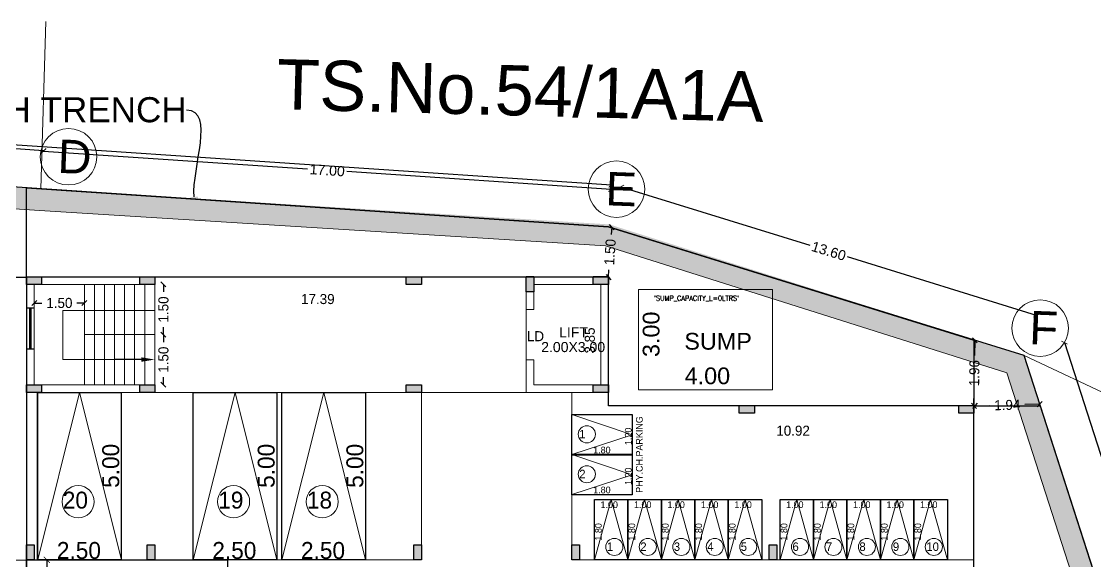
# Model space of a CAD drawing. Header units: metres. Extents: x -1560950 to -1560484, y 42726 to 42890.
# Drawn here: x -1560745.57 to -1560713.48, y 42820.99 to 42837.13 of the extents above; entities that cross this region are included whole.
import ezdxf
from ezdxf import colors
from ezdxf.entities.mleader import LeaderData, LeaderLine
from ezdxf.math import Vec2, Vec3

# ---------------------------------------------------------------- set-up
doc = ezdxf.new("R2010")
doc.units = ezdxf.units.M
doc.header["$LTSCALE"] = 750
doc.header["$MEASUREMENT"] = 0
doc.header["$PDMODE"] = 35
doc.header["$PDSIZE"] = 50
doc.linetypes.add('DASHED2', pattern=[0.375, 0.25, -0.125])
doc.layers.get('0').update_dxf_attribs({"lineweight": 5})
doc.layers.get('Defpoints').update_dxf_attribs({"lineweight": 0})
for name, color, linetype, plot in [('ANGULAR_PARKING_SLOT_1', 6, 'Continuous', False), ('DRIVE_WAY', 30, 'Continuous', False), ('TWO_WHEELER_PARKING', 2, 'Continuous', False)]:
    doc.layers.add(name, color=color, linetype=linetype, plot=plot)
for name, color, linetype, lineweight in [('BLK_1_LVL_0_BLDG_FOOT_PRINT', 1, 'Continuous', 5), ('SUPER_IMPOSED', 7, 'Continuous', 5), ('UG_SUMP', 7, 'Continuous', 5), ('wall', 7, 'Continuous', 30)]:
    doc.layers.add(name, color=color, linetype=linetype, lineweight=lineweight)
for name, color, linetype in [('BLK_1_LVL_0_REAR_SETBACK', 11, 'Continuous'), ('BLK_1_LVL_0_SIDE_SETBACK1', 171, 'Continuous'), ('BLK_1_LVL_0_SIDE_SETBACK2', 102, 'Continuous'), ('PLOT_BOUNDARY', 70, 'Continuous')]:
    doc.layers.add(name, color=color, linetype=linetype)
doc.styles.get("Standard").update_dxf_attribs({"font": 'arial.ttf'})
doc.styles.add('style1', font='romans.shx', dxfattribs={"width": 0.95, "height": 200})
doc.styles.add('sunahari', font='framd.ttf', dxfattribs={"height": 0.3})
doc.dimstyles.new('Civil Mt', dxfattribs={"dimtxt": 0.3, "dimasz": 0.15, "dimexe": 0, "dimexo": 0, "dimgap": 0.1, "dimtad": 0, "dimzin": 0, "dimdsep": 46, "dimtxsty": 'Standard', "dimblk": 'ARCHTICK', "dimcen": 0, "dimse1": 1, "dimse2": 1, "dimclrd": 253, "dimadec": 0, "dimazin": 3, "dimtfac": 1, "dimtofl": 0, "dimtmove": 1, "dimatfit": 3, "dimfxl": 0, "dimfrac": 2, "dimtolj": 1, "dimtzin": 0, "dimarcsym": 0})
doc.dimstyles.new('CIVIL Mt.', dxfattribs={"dimscale": 0, "dimtxt": 0.2, "dimasz": 0.15, "dimexe": 0.18, "dimexo": 0.0625, "dimgap": 0.1, "dimtad": 0, "dimzin": 0, "dimdsep": 46, "dimtxsty": 'sunahari', "dimblk": 'OBLIQUE', "dimcen": 0.09, "dimse1": 1, "dimse2": 1, "dimclrd": 253, "dimclrt": 4, "dimadec": 0, "dimazin": 0, "dimtfac": 1, "dimtofl": 0, "dimtmove": 1, "dimatfit": 3, "dimfxl": 0, "dimfrac": 2, "dimtolj": 1, "dimtzin": 0, "dimarcsym": 0})
doc.dimstyles.new('CIVIL Mt.1', dxfattribs={"dimscale": 0, "dimtxt": 0.4, "dimasz": 0.15, "dimexe": 0.18, "dimexo": 0.0625, "dimgap": 0.1, "dimtad": 0, "dimzin": 0, "dimdsep": 46, "dimtxsty": 'sunahari', "dimblk": 'OBLIQUE', "dimcen": 0.09, "dimse1": 1, "dimse2": 1, "dimclrd": 253, "dimclrt": 4, "dimadec": 0, "dimazin": 0, "dimtfac": 1, "dimtofl": 0, "dimtmove": 1, "dimatfit": 3, "dimfxl": 0, "dimfrac": 2, "dimtolj": 1, "dimtzin": 0, "dimarcsym": 0})
doc.dimstyles.new('CIVIL Mt.1SITE', dxfattribs={"dimscale": 0, "dimtxt": 0.6, "dimasz": 0.15, "dimexe": 0.18, "dimexo": 0.0625, "dimgap": 0.1, "dimtad": 0, "dimzin": 0, "dimdsep": 46, "dimtxsty": 'sunahari', "dimblk": 'OBLIQUE', "dimcen": 0.09, "dimse1": 1, "dimse2": 1, "dimsd1": 1, "dimsd2": 1, "dimclrd": 253, "dimclrt": 7, "dimadec": 0, "dimazin": 0, "dimtfac": 1, "dimtofl": 0, "dimtmove": 1, "dimatfit": 3, "dimfxl": 0, "dimfrac": 2, "dimtolj": 1, "dimtzin": 0, "dimarcsym": 0})
doc.dimstyles.get("Standard").update_dxf_attribs({"dimtxt": 0.18, "dimasz": 0.18, "dimexe": 0.18, "dimexo": 0.0625, "dimgap": 0.09, "dimtad": 1, "dimtih": 1, "dimtoh": 1, "dimdec": 4, "dimzin": 0, "dimdsep": 46, "dimtxsty": 'Standard', "dimblk": 'ARCHTICK', "dimcen": 0.09, "dimadec": 0, "dimazin": 0, "dimtfac": 1, "dimtdec": 4, "dimtofl": 0, "dimtmove": 0, "dimatfit": 3, "dimldrblk": 'ARCHTICK', "dimfxl": 0, "dimtolj": 1, "dimtzin": 0, "dimarcsym": 0})

# ---------------------------------------------------------------- blocks, each defined once
blk = doc.blocks.new('_ArchTick')
at = {"color": 0, "linetype": 'ByBlock', "const_width": 0.15}
blk.add_lwpolyline([(-0.5, -0.5), (0.5, 0.5)], dxfattribs=at)
blk = doc.blocks.new('*D1080')
at = {"color": 253, "lineweight": -2, "ltscale": 0.25}
for p, q in [((-1560780.825, 42835.793), (-1560755.127, 42834.067)), ((-1560727.944, 42832.242), (-1560753.643, 42833.968))]:
    blk.add_line(p, q, dxfattribs=at)
at = {"layer": 'Defpoints', "color": 0, "ltscale": 0.25}
for p in [(-1560780.825, 42835.793), (-1560780.909, 42834.542), (-1560728.028, 42830.992)]:
    blk.add_point(p, dxfattribs=at)
at = {"color": 253, "lineweight": -2, "ltscale": 0.25, "xscale": 0.15, "yscale": 0.15, "zscale": 0.15}
for p, rotation in [((-1560780.825, 42835.793), 176.1589612629618), ((-1560727.944, 42832.242), 356.1589612629619)]:
    blk.add_blockref('_ArchTick', p, dxfattribs=dict(at, rotation=rotation))
at = {"color": 0, "ltscale": 0.25, "insert": (-1560754.385, 42834.018), "char_height": 0.3, "attachment_point": 5, "rotation": 356.159}
blk.add_mtext('\\A1;(53.00)', dxfattribs=at)
blk = doc.blocks.new('*D1081')
at = {"color": 253, "lineweight": -2, "ltscale": 0.25}
for p, q in [((-1560727.657, 42832.192), (-1560722.013, 42830.443)), ((-1560715.239, 42828.345), (-1560720.883, 42830.093))]:
    blk.add_line(p, q, dxfattribs=at)
at = {"layer": 'Defpoints', "color": 0, "ltscale": 0.25}
for p in [(-1560728.028, 42830.992), (-1560715.239, 42828.345), (-1560715.611, 42827.145)]:
    blk.add_point(p, dxfattribs=at)
at = {"color": 253, "lineweight": -2, "ltscale": 0.25, "xscale": 0.15, "yscale": 0.15, "zscale": 0.15}
for p, rotation in [((-1560727.657, 42832.192), 162.788112591253), ((-1560715.239, 42828.345), 342.7881125912531)]:
    blk.add_blockref('_ArchTick', p, dxfattribs=dict(at, rotation=rotation))
at = {"color": 0, "ltscale": 0.25, "insert": (-1560721.448, 42830.268), "char_height": 0.3, "attachment_point": 5, "rotation": 342.7881}
blk.add_mtext('\\A1;13.60', dxfattribs=at)
blk = doc.blocks.new('*D1082')
at = {"color": 253, "lineweight": -2, "ltscale": 0.25}
for p, q in [((-1560714.406, 42827.533), (-1560712.321, 42821.061)), ((-1560709.874, 42813.464), (-1560711.958, 42819.935))]:
    blk.add_line(p, q, dxfattribs=at)
at = {"layer": 'Defpoints', "color": 0, "ltscale": 0.25}
for p in [(-1560714.406, 42827.533), (-1560715.611, 42827.145), (-1560711.079, 42813.076)]:
    blk.add_point(p, dxfattribs=at)
at = {"color": 253, "lineweight": -2, "ltscale": 0.25, "xscale": 0.15, "yscale": 0.15, "zscale": 0.15}
for p, rotation in [((-1560714.406, 42827.533), 107.8542834121738), ((-1560709.874, 42813.464), 287.8542834121739)]:
    blk.add_blockref('_ArchTick', p, dxfattribs=dict(at, rotation=rotation))
at = {"color": 0, "ltscale": 0.25, "insert": (-1560712.14, 42820.498), "char_height": 0.3, "attachment_point": 5, "rotation": 287.8543}
blk.add_mtext('\\A1;15.60', dxfattribs=at)
blk = doc.blocks.new('*D1086')
at = {"color": 253, "lineweight": -2, "ltscale": 0.25}
for p, q in [((-1560781.865, 42833.464), (-1560762.033, 42815.896)), ((-1560741.294, 42797.524), (-1560761.126, 42815.092))]:
    blk.add_line(p, q, dxfattribs=at)
at = {"layer": 'Defpoints', "color": 0, "ltscale": 0.25}
for p in [(-1560780.909, 42834.542), (-1560781.865, 42833.464), (-1560740.339, 42798.602)]:
    blk.add_point(p, dxfattribs=at)
at = {"color": 253, "lineweight": -2, "ltscale": 0.25, "xscale": 0.15, "yscale": 0.15, "zscale": 0.15}
for p, rotation in [((-1560781.865, 42833.464), 138.4640682756164), ((-1560741.294, 42797.524), 318.4640682756164)]:
    blk.add_blockref('_ArchTick', p, dxfattribs=dict(at, rotation=rotation))
at = {"color": 0, "ltscale": 0.25, "insert": (-1560761.579, 42815.494), "char_height": 0.3, "attachment_point": 5, "rotation": 318.4641}
blk.add_mtext('\\A1;54.20', dxfattribs=at)
blk = doc.blocks.new('*D1087')
at = {"color": 253, "lineweight": -2, "ltscale": 0.25}
for p, q in [((-1560780.833, 42835.678), (-1560763.478, 42834.513)), ((-1560744.914, 42833.267), (-1560762.269, 42834.432))]:
    blk.add_line(p, q, dxfattribs=at)
at = {"layer": 'Defpoints', "color": 0, "ltscale": 0.25}
for p in [(-1560780.909, 42834.542), (-1560744.914, 42833.267), (-1560744.99, 42832.13)]:
    blk.add_point(p, dxfattribs=at)
at = {"color": 253, "lineweight": -2, "ltscale": 0.25, "xscale": 0.15, "yscale": 0.15, "zscale": 0.15}
for p, rotation in [((-1560780.833, 42835.678), 176.1589612629554), ((-1560744.914, 42833.267), 356.1589612629554)]:
    blk.add_blockref('_ArchTick', p, dxfattribs=dict(at, rotation=rotation))
at = {"color": 0, "ltscale": 0.25, "insert": (-1560762.874, 42834.472), "char_height": 0.3, "attachment_point": 5, "rotation": 356.159}
blk.add_mtext('\\A1;36.00', dxfattribs=at)
blk = doc.blocks.new('*D1088')
at = {"color": 253, "lineweight": -2, "ltscale": 0.25}
for p, q in [((-1560744.915, 42833.251), (-1560737.024, 42832.721)), ((-1560727.953, 42832.112), (-1560735.844, 42832.642))]:
    blk.add_line(p, q, dxfattribs=at)
at = {"layer": 'Defpoints', "color": 0, "ltscale": 0.25}
for p in [(-1560744.99, 42832.13), (-1560727.953, 42832.112), (-1560728.028, 42830.992)]:
    blk.add_point(p, dxfattribs=at)
at = {"color": 253, "lineweight": -2, "ltscale": 0.25, "xscale": 0.15, "yscale": 0.15, "zscale": 0.15}
for p, rotation in [((-1560744.915, 42833.251), 176.1589612629755), ((-1560727.953, 42832.112), 356.1589612629756)]:
    blk.add_blockref('_ArchTick', p, dxfattribs=dict(at, rotation=rotation))
at = {"color": 0, "ltscale": 0.25, "insert": (-1560736.434, 42832.681), "char_height": 0.3, "attachment_point": 5, "rotation": 356.159}
blk.add_mtext('\\A1;17.00', dxfattribs=at)
blk = doc.blocks.new('_Oblique')
at = {"color": 0, "linetype": 'ByBlock', "lineweight": -2}
blk.add_line((-0.5, -0.5), (0.5, 0.5), dxfattribs=at)
blk = doc.blocks.new('*D1089')
at = {"color": 253, "lineweight": -2, "ltscale": 0.25}
for p, q in [((-1560717.083, 42827.601), (-1560717.089, 42827.15)), ((-1560717.111, 42825.645), (-1560717.104, 42826.096))]:
    blk.add_line(p, q, dxfattribs=at)
at = {"layer": 'Defpoints', "color": 0, "ltscale": 0.25}
for p in [(-1560717.083, 42827.601), (-1560717.083, 42827.601), (-1560717.111, 42825.645)]:
    blk.add_point(p, dxfattribs=at)
at = {"color": 253, "lineweight": -2, "ltscale": 0.25, "xscale": 0.15, "yscale": 0.15, "zscale": 0.15}
for p, rotation in [((-1560717.083, 42827.601), 89.18748743067945), ((-1560717.111, 42825.645), 269.1874874306794)]:
    blk.add_blockref('_Oblique', p, dxfattribs=dict(at, rotation=rotation))
at = {"color": 4, "ltscale": 0.25, "insert": (-1560717.097, 42826.623), "char_height": 0.3, "attachment_point": 5, "rotation": 89.1875, "style": 'sunahari'}
blk.add_mtext('\\A1;1.96', dxfattribs=at)
blk = doc.blocks.new('*D1090')
at = {"color": 253, "lineweight": -2, "ltscale": 0.25}
for p, q in [((-1560717.083, 42825.645), (-1560716.64, 42825.656)), ((-1560715.143, 42825.693), (-1560715.586, 42825.682))]:
    blk.add_line(p, q, dxfattribs=at)
at = {"layer": 'Defpoints', "color": 0, "ltscale": 0.25}
for p in [(-1560717.083, 42825.645), (-1560715.143, 42825.693), (-1560715.143, 42825.693)]:
    blk.add_point(p, dxfattribs=at)
at = {"color": 253, "lineweight": -2, "ltscale": 0.25, "xscale": 0.15, "yscale": 0.15, "zscale": 0.15}
for p, rotation in [((-1560717.083, 42825.645), 181.4352947629576), ((-1560715.143, 42825.693), 1.43529476295767)]:
    blk.add_blockref('_Oblique', p, dxfattribs=dict(at, rotation=rotation))
at = {"color": 4, "ltscale": 0.25, "insert": (-1560716.113, 42825.669), "char_height": 0.3, "attachment_point": 5, "rotation": 1.4353, "style": 'sunahari'}
blk.add_mtext('\\A1;1.94', dxfattribs=at)
blk = doc.blocks.new('*D1091')
at = {"color": 253, "lineweight": -2, "ltscale": 0.25}
for p, q in [((-1560727.934, 42830.985), (-1560727.948, 42830.764)), ((-1560728.034, 42829.492), (-1560728.019, 42829.713))]:
    blk.add_line(p, q, dxfattribs=at)
at = {"layer": 'Defpoints', "color": 0, "ltscale": 0.25}
for p in [(-1560727.934, 42830.985), (-1560727.928, 42830.985), (-1560728.028, 42829.492)]:
    blk.add_point(p, dxfattribs=at)
at = {"color": 253, "lineweight": -2, "ltscale": 0.25, "xscale": 0.15, "yscale": 0.15, "zscale": 0.15}
for p, rotation in [((-1560727.934, 42830.985), 86.15896125970846), ((-1560728.034, 42829.492), 266.1589612597085)]:
    blk.add_blockref('_Oblique', p, dxfattribs=dict(at, rotation=rotation))
at = {"color": 4, "ltscale": 0.25, "insert": (-1560727.984, 42830.239), "char_height": 0.3, "attachment_point": 5, "rotation": 86.159, "style": 'sunahari'}
blk.add_mtext('\\A1;1.50', dxfattribs=at)
blk = doc.blocks.new('*D1096')
at = {"layer": 'Defpoints', "color": 0, "ltscale": 0.25}
for p in [(-1560717.111, 42825.645), (-1560717.594, 42814.576), (-1560717.111, 42814.576)]:
    blk.add_point(p, dxfattribs=at)
at = {"color": 7, "ltscale": 0.25, "insert": (-1560717.856, 42820.127), "char_height": 0.3, "attachment_point": 5, "rotation": 90, "style": 'sunahari'}
blk.add_mtext('\\A1;11.07', dxfattribs=at)
blk = doc.blocks.new('*D1097')
at = {"layer": 'Defpoints', "color": 0, "ltscale": 0.25}
for p in [(-1560728.028, 42825.645), (-1560717.111, 42825.645), (-1560728.028, 42825.259)]:
    blk.add_point(p, dxfattribs=at)
at = {"color": 7, "ltscale": 0.25, "insert": (-1560722.514, 42824.9), "char_height": 0.3, "attachment_point": 5, "style": 'sunahari'}
blk.add_mtext('\\A1;10.92', dxfattribs=at)
blk = doc.blocks.new('*D1098')
at = {"layer": 'Defpoints', "color": 0, "ltscale": 0.25}
for p in [(-1560728.028, 42829.492), (-1560728.356, 42825.645), (-1560728.028, 42825.645)]:
    blk.add_point(p, dxfattribs=at)
at = {"color": 7, "ltscale": 0.25, "insert": (-1560728.587, 42827.596), "char_height": 0.3, "attachment_point": 5, "rotation": 90, "style": 'sunahari'}
blk.add_mtext('\\A1;3.85', dxfattribs=at)
blk = doc.blocks.new('*D1099')
at = {"layer": 'Defpoints', "color": 0, "ltscale": 0.25}
for p in [(-1560745.418, 42829.492), (-1560728.028, 42829.492), (-1560745.418, 42829.104)]:
    blk.add_point(p, dxfattribs=at)
at = {"color": 7, "ltscale": 0.25, "insert": (-1560736.715, 42828.833), "char_height": 0.3, "attachment_point": 5, "style": 'sunahari'}
blk.add_mtext('\\A1;17.39', dxfattribs=at)
blk = doc.blocks.new('A$C1C442E2B')
at = {"ltscale": 0.25}
h = blk.add_hatch(color=43, dxfattribs=at)
h.dxf.hatch_style = 1
h.paths.add_polyline_path([(0.23, 0.45), (0, 0.45), (0, 0), (0.23, 0)])
at = {"layer": 'wall', "color": 240, "ltscale": 0.25}
blk.add_lwpolyline([(0, 0.45), (0.23, 0.45), (0.23, 0), (0, 0)], close=True, dxfattribs=at)
blk = doc.blocks.new('*D1264')
at = {"color": 253, "lineweight": -2, "ltscale": 0.25}
for p, q in [((-1560741.327, 42829.274), (-1560741.327, 42829.051)), ((-1560741.327, 42827.774), (-1560741.327, 42827.997))]:
    blk.add_line(p, q, dxfattribs=at)
at = {"layer": 'Defpoints', "color": 0, "ltscale": 0.25}
for p in [(-1560741.588, 42829.274), (-1560741.327, 42829.274), (-1560741.588, 42827.774)]:
    blk.add_point(p, dxfattribs=at)
at = {"color": 253, "lineweight": -2, "ltscale": 0.25, "xscale": 0.15, "yscale": 0.15, "zscale": 0.15}
for p, rotation in [((-1560741.327, 42829.274), 90), ((-1560741.327, 42827.774), 270)]:
    blk.add_blockref('_Oblique', p, dxfattribs=dict(at, rotation=rotation))
at = {"color": 4, "ltscale": 0.25, "insert": (-1560741.327, 42828.524), "char_height": 0.3, "attachment_point": 5, "rotation": 90, "style": 'sunahari'}
blk.add_mtext('\\A1;1.50', dxfattribs=at)
blk = doc.blocks.new('*D1265')
at = {"color": 253, "lineweight": -2, "ltscale": 0.25}
for p, q in [((-1560741.327, 42827.774), (-1560741.327, 42827.551)), ((-1560741.327, 42826.274), (-1560741.327, 42826.497))]:
    blk.add_line(p, q, dxfattribs=at)
at = {"layer": 'Defpoints', "color": 0, "ltscale": 0.25}
for p in [(-1560741.588, 42827.774), (-1560741.327, 42827.774), (-1560741.588, 42826.274)]:
    blk.add_point(p, dxfattribs=at)
at = {"color": 253, "lineweight": -2, "ltscale": 0.25, "xscale": 0.15, "yscale": 0.15, "zscale": 0.15}
for p, rotation in [((-1560741.327, 42827.774), 90), ((-1560741.327, 42826.274), 270)]:
    blk.add_blockref('_Oblique', p, dxfattribs=dict(at, rotation=rotation))
at = {"color": 4, "ltscale": 0.25, "insert": (-1560741.327, 42827.024), "char_height": 0.3, "attachment_point": 5, "rotation": 90, "style": 'sunahari'}
blk.add_mtext('\\A1;1.50', dxfattribs=at)
blk = doc.blocks.new('*D1269')
at = {"color": 253, "lineweight": -2, "ltscale": 0.25}
for p, q in [((-1560745.188, 42828.717), (-1560744.965, 42828.717)), ((-1560743.688, 42828.717), (-1560743.912, 42828.717))]:
    blk.add_line(p, q, dxfattribs=at)
at = {"layer": 'Defpoints', "color": 0, "ltscale": 0.25}
for p in [(-1560745.188, 42828.717), (-1560745.188, 42828.562), (-1560743.688, 42828.491)]:
    blk.add_point(p, dxfattribs=at)
at = {"color": 253, "lineweight": -2, "ltscale": 0.25, "xscale": 0.15, "yscale": 0.15, "zscale": 0.15, "rotation": 180}
blk.add_blockref('_Oblique', (-1560745.188, 42828.717), dxfattribs=at)
at = {"color": 253, "lineweight": -2, "ltscale": 0.25, "xscale": 0.15, "yscale": 0.15, "zscale": 0.15}
blk.add_blockref('_Oblique', (-1560743.688, 42828.717), dxfattribs=at)
at = {"color": 4, "ltscale": 0.25, "insert": (-1560744.438, 42828.717), "char_height": 0.3, "attachment_point": 5, "style": 'sunahari'}
blk.add_mtext('\\A1;1.50', dxfattribs=at)
blk = doc.blocks.new('*D1270')
at = {"layer": 'Defpoints', "color": 0, "ltscale": 0.2}
for p in [(-1560745.418, 42821.044), (-1560745.418, 42815.044), (-1560744.813, 42815.044)]:
    blk.add_point(p, dxfattribs=at)
at = {"layer": 'DRIVE_WAY', "color": 0, "lineweight": -2, "ltscale": 0.2}
for p, q in [((-1560745.356, 42821.044), (-1560744.633, 42821.044)), ((-1560744.813, 42821.044), (-1560744.813, 42818.226)), ((-1560744.813, 42815.044), (-1560744.813, 42817.862)), ((-1560745.356, 42815.044), (-1560744.633, 42815.044))]:
    blk.add_line(p, q, dxfattribs=at)
at = {"layer": 'DRIVE_WAY', "color": 0, "lineweight": -2, "ltscale": 0.2, "xscale": 0.18, "yscale": 0.18, "zscale": 0.18}
for p, rotation in [((-1560744.813, 42821.044), 90), ((-1560744.813, 42815.044), 270)]:
    blk.add_blockref('_ArchTick', p, dxfattribs=dict(at, rotation=rotation))
at = {"layer": 'DRIVE_WAY', "color": 0, "ltscale": 0.2, "insert": (-1560744.813, 42818.044), "char_height": 0.18, "attachment_point": 5}
blk.add_mtext('\\A1;6.0000', dxfattribs=at)

msp = doc.modelspace()

# ---------------------------------------------------------------- hatches: boundary and pattern name
at = {"ltscale": 0.25}
h = msp.add_hatch(dxfattribs=at)
h.set_pattern_fill('GRAVEL', scale=0.075)
h.set_pattern_definition([(228.01279, (-1560691.98818, 42959.09468), (-15.24, -17.145), [0.256291, -25.372863]), (184.96974, (-1560692.15963, 42958.90418), (22.85999999, 1.90500011), [0.439804, -43.540537]), (132.51045, (-1560692.59778, 42958.86608), (19.05000001, -20.95499999), [0.310111, -30.701042]), (267.27369, (-1560693.34073, 42958.38983), (1.905000004, 38.1), [0.400503, -39.649828]), (292.833654, (-1560693.35978, 42957.98978), (-9.525, 22.86), [0.392725, -38.879856]), (357.27369, (-1560693.20738, 42957.62783), (-38.1, 1.905000004), [0.400503, -39.649828]), (37.69424, (-1560692.80733, 42957.60878), (-24.765, -19.050000001), [0.529645, -52.434836]), (72.25533, (-1560692.38823, 42957.93263), (13.335000004, 41.91), [0.50004, -49.503942]), (121.429566, (-1560692.23583, 42958.40888), (-15.24, 24.765), [0.40186, -39.78416]), (175.23636, (-1560692.44538, 42958.75178), (20.955, -1.905), [0.458785, -22.480453]), (222.397438, (-1560692.90258, 42958.78988), (-22.86, -20.955), [0.593308, -58.73758]), (138.81407, (-1560691.45478, 42958.37078), (-13.335, 11.43), [0.202503, -20.047924]), (171.469234, (-1560691.60718, 42958.50413), (24.765, -3.809999996), [0.385261, -38.14098]), (225, (-1560691.9882, 42958.5613), (-3e-16, -1.905), [0.269407, -2.42467]), (203.19859, (-1560692.12153, 42958.78988), (9.525, 3.81), [0.145081, -14.362967]), (291.8014, (-1560692.25488, 42958.73273), (-1.905, 5.715), [0.205174, -10.053565]), (30.96376, (-1560692.17868, 42958.54223), (5.715, 3.81), [0.33324, -10.774724]), (161.56505, (-1560691.8929, 42958.7137), (3.81, -1.905), [0.240965, -5.783174]), (16.38954, (-1560693.35978, 42958.73273), (19.05, 5.715), [0.337566, -33.41912]), (70.34618, (-1560693.03593, 42958.82798), (-7.62, -20.955), [0.2832, -28.036662]), (293.19859, (-1560691.89293, 42959.09468), (-3.81, 9.525), [0.29016, -14.217888]), (343.61046, (-1560691.77863, 42958.82798), (-19.05, 5.715), [0.337566, -33.41912]), (339.44395, (-1560693.35978, 42957.55163), (-9.525, 3.81), [0.325526, -15.9508]), (294.77514, (-1560693.05498, 42957.43733), (-9.52500001, 20.955), [0.272754, -27.002695]), (66.80141, (-1560691.87388, 42957.18968), (3.81, 9.525), [0.29016, -14.217888]), (17.354025, (-1560691.75958, 42957.45638), (-24.765, -7.62), [0.319337, -31.614282]), (69.44395, (-1560692.80733, 42957.18968), (-3.81, -9.525), [0.162763, -16.113564]), (101.30993, (-1560691.98818, 42957.18968), (-1.905, 7.62), [0.097136, -9.616496]), (165.96376, (-1560692.00723, 42957.28493), (5.715, -1.905), [0.392725, -7.46179]), (186.009006, (-1560692.38823, 42957.38018), (19.05, 1.905), [0.36395, -36.031024]), (303.69007, (-1560692.1787, 42958.3708), (-1.905, 3.81), [0.274743, -6.593832]), (353.157227, (-1560692.02628, 42958.14218), (32.385, -3.81), [0.479668, -47.487007]), (60.9454, (-1560691.55003, 42958.08503), (-7.62, -13.335), [0.196131, -19.417044]), (90, (-1560691.4548, 42958.2565), (-1.905, 1.905), [0.1143, -1.7907]), (120.25644, (-1560692.42633, 42957.43733), (7.62, -13.335), [0.26465, -26.200456]), (48.01279, (-1560692.55968, 42957.66593), (15.24, 17.145), [0.512582, -25.116572]), (0, (-1560692.2168, 42958.047), (1.905, 1.905), [0.4953, -1.4097]), (325.30485, (-1560691.72148, 42958.04693), (19.05000001, -13.33499999), [0.301207, -29.819488]), (254.0546, (-1560691.47383, 42957.87548), (-1.905, -7.62), [0.277372, -13.591238]), (207.645975, (-1560691.55003, 42957.60878), (-36.195, -19.049999997), [0.451609, -44.709348]), (175.42608, (-1560691.95008, 42957.39923), (-24.765, 1.905), [0.477772, -47.299385])])
h.paths.add_polyline_path([(-1560728.00339, 42831.06502), (-1560744.99029, 42832.13035), (-1560773.53547, 42834.04685), (-1560773.56026, 42833.39705), (-1560745.0324, 42831.48171), (-1560728.12353, 42830.42128), (-1560716.12651, 42826.62619), (-1560712.07068, 42814.03477), (-1560711.49312, 42814.36178), (-1560715.61065, 42827.14476)])
h.paths.add_polyline_path([(-1560776.05569, 42833.56459), (-1560776.03365, 42834.14216), (-1560773.53547, 42834.04685), (-1560779.40708, 42834.44107), (-1560779.18776, 42833.77488)])

# ---------------------------------------------------------------- linework, layer by layer
at = {"color": 0, "linetype": 'DASHED2', "ltscale": 0.25}
for p, q in [((-1560744.99029, 42832.13035), (-1560744.84467, 42837.12822)), ((-1560715.61065, 42827.14476), (-1560711.08459, 42825.01996))]:
    msp.add_line(p, q, dxfattribs=at)
at = {"color": 0, "ltscale": 0.25}
for p, q in [((-1560745.41846, 42829.50404), (-1560745.41846, 42825.65726)), ((-1560741.58846, 42829.27404), (-1560745.18846, 42829.27404)), ((-1560745.18846, 42829.27404), (-1560745.18846, 42826.27404)), ((-1560743.68846, 42829.27404), (-1560743.68846, 42826.27404)), ((-1560743.38846, 42829.27404), (-1560743.38846, 42826.27404)), ((-1560743.08846, 42829.27404), (-1560743.08846, 42826.27404)), ((-1560742.78846, 42829.27404), (-1560742.78846, 42826.27404)), ((-1560742.48846, 42829.27404), (-1560742.48846, 42826.27404)), ((-1560742.18846, 42829.27404), (-1560742.18846, 42826.27404)), ((-1560741.88846, 42829.27404), (-1560741.88846, 42826.27404)), ((-1560741.58846, 42829.50404), (-1560741.58846, 42826.04404)), ((-1560730.48847, 42826.04404), (-1560730.48847, 42829.50404)), ((-1560730.25847, 42828.52404), (-1560730.25847, 42829.27404)), ((-1560728.25847, 42829.27404), (-1560730.25847, 42829.27404)), ((-1560728.25847, 42826.27404), (-1560728.25847, 42829.27404)), ((-1560730.25847, 42828.52404), (-1560730.48847, 42828.52404)), ((-1560743.68846, 42827.77404), (-1560741.58846, 42827.77404)), ((-1560730.25847, 42827.02404), (-1560730.48847, 42827.02404)), ((-1560730.25847, 42826.27404), (-1560730.25847, 42827.02404)), ((-1560745.18846, 42826.27404), (-1560741.58846, 42826.27404)), ((-1560745.18846, 42826.04404), (-1560741.58846, 42826.04404)), ((-1560741.58846, 42826.04404), (-1560733.62115, 42826.04404)), ((-1560733.62115, 42821.04404), (-1560733.62115, 42826.04404)), ((-1560733.62115, 42826.04404), (-1560730.48847, 42826.04404)), ((-1560730.48847, 42826.04404), (-1560728.25847, 42826.04404)), ((-1560730.25847, 42826.27404), (-1560728.25847, 42826.27404)), ((-1560729.12115, 42821.04404), (-1560729.12115, 42826.04404)), ((-1560745.41846, 42825.65726), (-1560745.41846, 42807.60176)), ((-1560765.65798, 42821.03154), (-1560745.41846, 42821.03154)), ((-1560745.41846, 42821.04404), (-1560733.62115, 42821.04404)), ((-1560729.12115, 42821.04404), (-1560717.11065, 42821.04404))]:
    msp.add_line(p, q, dxfattribs=at)
at = {"color": 0, "lineweight": -3}
for p, q in [((-1560745.18845, 42828.56239), (-1560745.41845, 42828.56239)), ((-1560745.32345, 42827.34239), (-1560745.32345, 42828.56239)), ((-1560745.28345, 42827.34239), (-1560745.28345, 42828.56239)), ((-1560745.18845, 42827.34239), (-1560745.41845, 42827.34239))]:
    msp.add_line(p, q, dxfattribs=at)
at = {"color": 3, "ltscale": 0.2}
msp.add_lwpolyline([(-1560740.33855, 42798.60248), (-1560717.93855, 42798.60248), (-1560722.39115, 42811.66442), (-1560711.07883, 42813.07559), (-1560715.61065, 42827.14476), (-1560728.02847, 42830.99154), (-1560780.90942, 42834.54193)], close=True, dxfattribs=at)
at = {"color": 0, "ltscale": 0.25}
for points in [[(-1560773.56026, 42833.39705), (-1560745.0324, 42831.48171), (-1560728.12353, 42830.42128), (-1560716.12651, 42826.62619), (-1560711.69753, 42812.8763)], [(-1560741.58846, 42828.49118), (-1560744.33415, 42828.49118), (-1560744.33415, 42827.02771), (-1560742.78846, 42827.02771)], [(-1560729.12115, 42824.18817), (-1560727.32115, 42824.78111), (-1560729.12115, 42825.38111)], [(-1560729.12115, 42822.99523), (-1560727.32115, 42823.58817), (-1560729.12115, 42824.18817)]]:
    msp.add_lwpolyline(points, dxfattribs=at)
at = {"color": 0, "linetype": 'DASHED2', "ltscale": 0.25}
msp.add_lwpolyline([(-1560727.13255, 42829.1236), (-1560723.13255, 42829.1236), (-1560723.13255, 42826.1236), (-1560727.13255, 42826.1236)], close=True, dxfattribs=at)
at = {"color": 0, "ltscale": 0.25}
for points in [[(-1560742.58166, 42821.04404), (-1560745.08166, 42821.04404), (-1560745.08166, 42826.04404), (-1560742.58166, 42826.04404)], [(-1560735.28698, 42821.04404), (-1560737.78698, 42821.04404), (-1560737.78698, 42826.04404), (-1560735.28698, 42826.04404)], [(-1560729.12115, 42825.38111), (-1560727.32115, 42825.38111), (-1560727.32115, 42824.18111), (-1560729.12115, 42824.18111)], [(-1560727.45072, 42821.04404), (-1560726.45072, 42821.04404), (-1560726.45072, 42822.84404), (-1560727.45072, 42822.84404)], [(-1560726.45072, 42821.04404), (-1560725.45072, 42821.04404), (-1560725.45072, 42822.84404), (-1560726.45072, 42822.84404)], [(-1560725.45072, 42821.04404), (-1560724.45072, 42821.04404), (-1560724.45072, 42822.84404), (-1560725.45072, 42822.84404)], [(-1560724.45072, 42821.04404), (-1560723.45072, 42821.04404), (-1560723.45072, 42822.84404), (-1560724.45072, 42822.84404)], [(-1560722.90479, 42821.04404), (-1560721.90479, 42821.04404), (-1560721.90479, 42822.84404), (-1560722.90479, 42822.84404)], [(-1560721.90479, 42821.04404), (-1560720.90479, 42821.04404), (-1560720.90479, 42822.84404), (-1560721.90479, 42822.84404)], [(-1560720.90479, 42821.04404), (-1560719.90479, 42821.04404), (-1560719.90479, 42822.84404), (-1560720.90479, 42822.84404)], [(-1560719.90479, 42821.04404), (-1560718.90479, 42821.04404), (-1560718.90479, 42822.84404), (-1560719.90479, 42822.84404)]]:
    msp.add_lwpolyline(points, close=True, dxfattribs=at)
at = {"color": 0, "linetype": 'DASHED2', "ltscale": 0.25}
for points in [[(-1560742.58166, 42821.04404), (-1560743.83166, 42826.04404), (-1560745.08166, 42821.04404)], [(-1560737.93623, 42821.04404), (-1560739.18623, 42826.04404), (-1560740.43623, 42821.04404)], [(-1560735.28698, 42821.04404), (-1560736.53698, 42826.04404), (-1560737.78698, 42821.04404)], [(-1560728.45072, 42821.04404), (-1560727.95072, 42822.84404), (-1560727.45072, 42821.04404)], [(-1560727.45072, 42821.04404), (-1560726.95072, 42822.84404), (-1560726.45072, 42821.04404)], [(-1560726.45072, 42821.04404), (-1560725.95072, 42822.84404), (-1560725.45072, 42821.04404)], [(-1560725.45072, 42821.04404), (-1560724.95072, 42822.84404), (-1560724.45072, 42821.04404)], [(-1560724.45072, 42821.04404), (-1560723.95072, 42822.84404), (-1560723.45072, 42821.04404)], [(-1560722.90479, 42821.04404), (-1560722.40479, 42822.84404), (-1560721.90479, 42821.04404)], [(-1560721.90479, 42821.04404), (-1560721.40479, 42822.84404), (-1560720.90479, 42821.04404)], [(-1560720.90479, 42821.04404), (-1560720.40479, 42822.84404), (-1560719.90479, 42821.04404)], [(-1560719.90479, 42821.04404), (-1560719.40479, 42822.84404), (-1560718.90479, 42821.04404)], [(-1560718.90479, 42821.04404), (-1560718.40479, 42822.84404), (-1560717.90479, 42821.04404)]]:
    msp.add_lwpolyline(points, dxfattribs=at)
at = {"color": 240, "ltscale": 0.25}
for centre in [(-1560744.16308, 42833.08779), (-1560727.79222, 42832.12028), (-1560715.12914, 42827.96792)]:
    msp.add_circle(centre, 0.84425, dxfattribs=at)
at = {"color": 0, "ltscale": 0.25}
for centre in [(-1560728.67793, 42824.79366), (-1560728.67793, 42823.60072), (-1560727.85423, 42821.42955), (-1560726.85423, 42821.42955), (-1560725.85423, 42821.42955), (-1560724.85423, 42821.42955), (-1560723.85423, 42821.42955), (-1560722.3083, 42821.42955), (-1560721.3083, 42821.42955), (-1560720.3083, 42821.42955), (-1560719.3083, 42821.42955), (-1560718.3083, 42821.42955)]:
    msp.add_circle(centre, 0.25565, dxfattribs=at)
at = {"color": 0, "linetype": 'ByBlock', "ltscale": 0.25}
for centre in [(-1560743.87778, 42822.78132, -30000), (-1560739.23235, 42822.78132, -30000), (-1560736.5831, 42822.78132, -30000)]:
    msp.add_circle(centre, 0.4804, dxfattribs=at)
at = {"layer": 'ANGULAR_PARKING_SLOT_1', "color": 6, "ltscale": 400}
for points in [[(-1560745.08703, 42826.0444), (-1560742.58703, 42826.0444), (-1560742.58703, 42821.0444), (-1560745.08703, 42821.0444)], [(-1560740.43623, 42826.04404), (-1560737.93623, 42826.04404), (-1560737.93623, 42821.04404), (-1560740.43623, 42821.04404)], [(-1560737.78698, 42826.04404), (-1560735.28698, 42826.04404), (-1560735.28698, 42821.04404), (-1560737.78698, 42821.04404)]]:
    msp.add_lwpolyline(points, close=True, dxfattribs=at)
at = {"layer": 'BLK_1_LVL_0_BLDG_FOOT_PRINT', "color": 1}
msp.add_lwpolyline([(-1560717.11065, 42825.64476), (-1560723.89115, 42825.64476), (-1560728.02847, 42825.64476), (-1560728.02847, 42829.49154), (-1560745.41846, 42829.49154), (-1560745.41846, 42825.64476), (-1560745.41846, 42807.58926), (-1560740.33855, 42807.58926), (-1560740.33855, 42803.10248), (-1560723.89115, 42803.10248), (-1560723.89115, 42807.58926), (-1560723.89115, 42814.57559), (-1560717.11065, 42814.57559)], close=True, dxfattribs=at)
at = {"layer": 'BLK_1_LVL_0_REAR_SETBACK', "color": 11}
msp.add_lwpolyline([(-1560745.41846, 42829.49325), (-1560745.41846, 42832.15909), (-1560728.02847, 42830.99154), (-1560717.11065, 42827.60943), (-1560717.11065, 42825.64476), (-1560728.02847, 42825.64476), (-1560728.02847, 42829.49154), (-1560745.41846, 42829.49154)], close=True, dxfattribs=at)
at = {"layer": 'BLK_1_LVL_0_SIDE_SETBACK1', "color": 171}
msp.add_lwpolyline([(-1560740.33855, 42803.10248), (-1560745.41846, 42803.10248), (-1560775.2082, 42829.49154), (-1560745.41846, 42829.49154), (-1560745.41846, 42807.58926), (-1560740.33855, 42807.58926), (-1560740.33855, 42803.10248)], close=True, dxfattribs=at)
at = {"layer": 'BLK_1_LVL_0_SIDE_SETBACK2', "color": 102}
msp.add_lwpolyline([(-1560717.11065, 42825.64476), (-1560715.12749, 42825.64476), (-1560711.07883, 42813.07559), (-1560722.39115, 42811.66442), (-1560719.47253, 42803.10248), (-1560723.89115, 42803.10248), (-1560723.89115, 42814.57559), (-1560717.11065, 42814.57559), (-1560717.11065, 42825.64476)], close=True, dxfattribs=at)
at = {"layer": 'DRIVE_WAY', "color": 255, "ltscale": 0.2}
msp.add_lwpolyline([(-1560745.41846, 42821.04405), (-1560739.41846, 42821.04405), (-1560739.41846, 42815.04405), (-1560745.41846, 42815.04405)], close=True, dxfattribs=at)
msp.add_lwpolyline([(-1560745.41846, 42821.04405), (-1560739.41846, 42821.04405), (-1560739.41846, 42815.04405), (-1560745.41846, 42815.04405)], close=True, dxfattribs=at)
at = {"layer": 'PLOT_BOUNDARY', "color": 70, "ltscale": 0.2}
msp.add_lwpolyline([(-1560740.33855, 42798.60248), (-1560717.93855, 42798.60248), (-1560722.39115, 42811.66442), (-1560711.07883, 42813.07559), (-1560715.61065, 42827.14476), (-1560728.02847, 42830.99154), (-1560780.90942, 42834.54193)], close=True, dxfattribs=at)
at = {"layer": 'SUPER_IMPOSED', "color": 5, "ltscale": 0.2}
msp.add_lwpolyline([(-1560740.33855, 42798.60248), (-1560717.93855, 42798.60248), (-1560722.39115, 42811.66442), (-1560711.07883, 42813.07559), (-1560715.61065, 42827.14476), (-1560728.02847, 42830.99154), (-1560780.90942, 42834.54193)], close=True, dxfattribs=at)
at = {"layer": 'TWO_WHEELER_PARKING', "color": 2, "lineweight": -3}
for points in [[(-1560729.12115, 42825.38111), (-1560727.32115, 42825.38111), (-1560727.32115, 42824.18817), (-1560729.12115, 42824.18817)], [(-1560729.12115, 42824.18111), (-1560727.32115, 42824.18111), (-1560727.32115, 42822.98817), (-1560729.12115, 42822.98817)], [(-1560727.45072, 42822.84404), (-1560727.45072, 42821.04404), (-1560728.45072, 42821.04404), (-1560728.45072, 42822.84404)], [(-1560726.45072, 42822.84404), (-1560726.45072, 42821.04404), (-1560727.45072, 42821.04404), (-1560727.45072, 42822.84404)], [(-1560725.45072, 42822.84404), (-1560725.45072, 42821.04404), (-1560726.45072, 42821.04404), (-1560726.45072, 42822.84404)], [(-1560724.45072, 42822.84404), (-1560724.45072, 42821.04404), (-1560725.45072, 42821.04404), (-1560725.45072, 42822.84404)], [(-1560723.45072, 42822.84404), (-1560723.45072, 42821.04404), (-1560724.45072, 42821.04404), (-1560724.45072, 42822.84404)], [(-1560721.90479, 42822.84404), (-1560721.90479, 42821.04404), (-1560722.90479, 42821.04404), (-1560722.90479, 42822.84404)], [(-1560720.90479, 42822.84404), (-1560720.90479, 42821.04404), (-1560721.90479, 42821.04404), (-1560721.90479, 42822.84404)], [(-1560719.90479, 42822.84404), (-1560719.90479, 42821.04404), (-1560720.90479, 42821.04404), (-1560720.90479, 42822.84404)], [(-1560718.90479, 42822.84404), (-1560718.90479, 42821.04404), (-1560719.90479, 42821.04404), (-1560719.90479, 42822.84404)], [(-1560717.90479, 42822.84404), (-1560717.90479, 42821.04404), (-1560718.90479, 42821.04404), (-1560718.90479, 42822.84404)]]:
    msp.add_lwpolyline(points, close=True, dxfattribs=at)
at = {"layer": 'UG_SUMP', "color": 194}
msp.add_lwpolyline([(-1560727.13255, 42829.1236), (-1560723.13255, 42829.1236), (-1560723.13255, 42826.1236), (-1560727.13255, 42826.1236)], close=True, dxfattribs=at)

# ---------------------------------------------------------------- block references
at = {"color": 0, "ltscale": 0.25, "rotation": 270}
for p in [(-1560745.41845, 42829.50404), (-1560742.03845, 42829.50404), (-1560734.07115, 42829.50404), (-1560728.48383, 42829.5044), (-1560745.41845, 42826.27404), (-1560742.03845, 42826.27404), (-1560734.07115, 42826.27404), (-1560728.48383, 42826.2744), (-1560724.12115, 42825.65726), (-1560717.56065, 42825.65726)]:
    msp.add_blockref('A$C1C442E2B', p, dxfattribs=at)
at = {"color": 0, "ltscale": 0.25}
for p in [(-1560730.48847, 42829.05405), (-1560745.41846, 42821.04405), (-1560741.81846, 42821.04405), (-1560733.85115, 42821.04405), (-1560729.12115, 42821.04405), (-1560723.2309, 42821.04405)]:
    msp.add_blockref('A$C1C442E2B', p, dxfattribs=at)

# ---------------------------------------------------------------- texts
at = {"color": 0, "lineweight": -2}
msp.add_text('TS.No.54/1A1A', height=1.5, rotation=358.504249, dxfattribs=at).set_placement((-1560737.96061, 42834.50765))
at = {"color": 1, "lineweight": -2}
for s, p in [('D', (-1560744.50313, 42832.60678)), ('E', (-1560728.13226, 42831.63928)), ('F', (-1560715.46919, 42827.48691))]:
    msp.add_text(s, height=1, rotation=357.815162, dxfattribs=at).set_placement(p)
at = {"color": 0}
for s, height, rotation, p in [('3.00', 0.5, 90, (-1560726.50727, 42827.10289)), ('LIFT', 0.3, 360, (-1560729.50604, 42827.69207))]:
    msp.add_text(s, height=height, rotation=rotation, dxfattribs=at).set_placement(p)
at = {"color": 0, "linetype": 'ByBlock', "ltscale": 0.25, "style": 'sunahari'}
for s, height, p in [('LD', 0.3, (-1560730.46711, 42827.57592)), ('1', 0.25294, (-1560728.9022, 42824.67472, -30000)), ('1.80', 0.2, (-1560728.48673, 42824.22453, -30000)), ('2', 0.25294, (-1560728.9022, 42823.48178, -30000)), ('1.80', 0.2, (-1560728.48673, 42823.03159, -30000)), ('20', 0.505887, (-1560744.33598, 42822.57474, -90000)), ('19', 0.505887, (-1560739.69055, 42822.57474, -90000)), ('18', 0.505887, (-1560737.0413, 42822.57474, -90000)), ('1.00', 0.2, (-1560728.26758, 42822.59026, -30000)), ('1.00', 0.2, (-1560727.26758, 42822.59026, -30000)), ('1.00', 0.2, (-1560726.26758, 42822.59026, -30000)), ('1.00', 0.2, (-1560725.26758, 42822.59026, -30000)), ('1.00', 0.2, (-1560724.26758, 42822.59026, -30000)), ('1.00', 0.2, (-1560722.72165, 42822.59026, -30000)), ('1.00', 0.2, (-1560721.72165, 42822.59026, -30000)), ('1.00', 0.2, (-1560720.72165, 42822.59026, -30000)), ('1.00', 0.2, (-1560719.72165, 42822.59026, -30000)), ('1.00', 0.2, (-1560718.72165, 42822.59026, -30000)), ('2.50', 0.505887, (-1560744.51253, 42821.07094, -60000)), ('2.50', 0.505887, (-1560739.8671, 42821.07094, -60000)), ('2.50', 0.505887, (-1560737.21784, 42821.07094, -60000)), ('1', 0.25294, (-1560728.0785, 42821.31061, -30000)), ('2', 0.25294, (-1560727.0785, 42821.31061, -30000)), ('3', 0.25294, (-1560726.0785, 42821.31061, -30000)), ('4', 0.25294, (-1560725.0785, 42821.31061, -30000)), ('5', 0.25294, (-1560724.0785, 42821.31061, -30000)), ('6', 0.25294, (-1560722.53257, 42821.31061, -30000)), ('7', 0.25294, (-1560721.53257, 42821.31061, -30000)), ('8', 0.25294, (-1560720.53257, 42821.31061, -30000)), ('9', 0.25294, (-1560719.53257, 42821.31061, -30000)), ('10', 0.252944, (-1560718.53257, 42821.31061, -30000))]:
    msp.add_text(s, height=height, dxfattribs=at).set_placement(p)
at = {"color": 0, "linetype": 'DASHED2', "ltscale": 0.25}
msp.add_text('SUMP', height=0.5, dxfattribs=at).set_placement((-1560725.76347, 42827.32362))
at = {"color": 0}
msp.add_text('4.00', height=0.5, dxfattribs=at).set_placement((-1560725.75368, 42826.29139))
at = {"color": 0, "linetype": 'ByBlock', "ltscale": 0.25, "style": 'sunahari'}
for s, height, p in [('PHY.CH.PARKING', 0.2, (-1560727.00904, 42823.04553, -30000)), ('1.20', 0.2, (-1560727.33994, 42824.47347, -30000)), ('5.00', 0.505887, (-1560742.65121, 42823.19358, -60000)), ('5.00', 0.505887, (-1560738.00578, 42823.19358, -60000)), ('5.00', 0.505887, (-1560735.35653, 42823.19358, -60000)), ('1.20', 0.2, (-1560727.33994, 42823.28054, -30000)), ('1.80', 0.2, (-1560728.23262, 42821.6198)), ('1.80', 0.2, (-1560727.23262, 42821.6198)), ('1.80', 0.2, (-1560726.23262, 42821.6198)), ('1.80', 0.2, (-1560725.23262, 42821.6198)), ('1.80', 0.2, (-1560724.23262, 42821.6198)), ('1.80', 0.2, (-1560722.68669, 42821.6198)), ('1.80', 0.2, (-1560721.68669, 42821.6198)), ('1.80', 0.2, (-1560720.68669, 42821.6198)), ('1.80', 0.2, (-1560719.68669, 42821.6198)), ('1.80', 0.2, (-1560718.68669, 42821.6198))]:
    msp.add_text(s, height=height, rotation=90, dxfattribs=at).set_placement(p)
at = {"color": 0, "ltscale": 0.25, "insert": (-1560730.04087, 42827.55126), "char_height": 0.3, "width": 10.4014615, "attachment_point": 1}
msp.add_mtext('2.00X3.00', dxfattribs=at)
at = {"layer": 'UG_SUMP', "color": 194, "insert": (-1560726.67264, 42828.93619), "char_height": 0.15, "attachment_point": 1, "style": 'style1'}
msp.add_mtext_dynamic_manual_height_columns("'SUMP_CAPACITY_L=0LTRS'", width=3.2500239, gutter_width=1000, heights=[0], dxfattribs=at)

# ---------------------------------------------------------------- dimensions: what is measured, and where the dimension line sits
at = {"color": 0, "ltscale": 0.25}
for p1, p2, distance, picture, middle in [((-1560780.90942, 42834.54193), (-1560744.99029, 42832.13035), 1.13878, '*D1087', (-1560762.87357, 42834.47237)), ((-1560740.33855, 42798.60248), (-1560780.90942, 42834.54193), 1.4405, '*D1086', (-1560761.57917, 42815.49393)), ((-1560744.99029, 42832.13035), (-1560728.02847, 42830.99154), 1.123, '*D1088', (-1560736.43415, 42832.68142))]:
    dim = msp.add_aligned_dim(p1=p1, p2=p2, distance=distance, dimstyle='Civil Mt', dxfattribs=at)
    dim.commit()
    dim.dimension.update_dxf_attribs({"geometry": picture, "text_midpoint": middle})
for p1, p2, distance, text, picture, middle in [((-1560728.02847, 42830.99154), (-1560780.90942, 42834.54193), -1.25374, '(<>)', '*D1080', (-1560754.38496, 42834.01767)), ((-1560728.02847, 42830.99154), (-1560715.61065, 42827.14476), 1.25627, '13.60', '*D1081', (-1560721.44783, 42830.26816)), ((-1560711.07883, 42813.07559), (-1560715.61065, 42827.14476), -1.26604, '15.60', '*D1082', (-1560712.13968, 42820.49834))]:
    dim = msp.add_aligned_dim(p1=p1, p2=p2, distance=distance, text=text, dimstyle='Civil Mt', dxfattribs=at)
    dim.commit()
    dim.dimension.update_dxf_attribs({"geometry": picture, "text_midpoint": middle})
for p1, p2, distance, picture, middle in [((-1560728.02847, 42829.49154), (-1560727.92822, 42830.98481), 0.00537, '*D1091', (-1560727.98371, 42830.23853)), ((-1560717.11065, 42825.64476), (-1560717.08291, 42827.60083), 0, '*D1089', (-1560717.09678, 42826.6228)), ((-1560717.08291, 42825.64476), (-1560715.14314, 42825.69336), 0, '*D1090', (-1560716.11303, 42825.66906))]:
    dim = msp.add_aligned_dim(p1=p1, p2=p2, distance=distance, dimstyle='CIVIL Mt.', override={"dimscale": 1}, dxfattribs=at)
    dim.commit()
    dim.dimension.update_dxf_attribs({"geometry": picture, "text_midpoint": middle})
for base, p1, p2, angle, picture, middle in [((-1560745.41846, 42829.1044), (-1560728.02847, 42829.49154), (-1560745.41846, 42829.49154), 180, '*D1099', (-1560736.71501, 42828.833)), ((-1560728.3562, 42825.64476), (-1560728.02847, 42829.49154), (-1560728.02847, 42825.64476), 270, '*D1098', (-1560728.58681, 42827.59638)), ((-1560728.02847, 42825.25945), (-1560717.11065, 42825.64476), (-1560728.02847, 42825.64476), 180, '*D1097', (-1560722.5136, 42824.89956)), ((-1560717.5941, 42814.57559), (-1560717.11065, 42825.64476), (-1560717.11065, 42814.57559), 270, '*D1096', (-1560717.8563, 42820.12718))]:
    dim = msp.add_linear_dim(base=base, p1=p1, p2=p2, angle=angle, dimstyle='CIVIL Mt.1SITE', override={"dimscale": 1}, dxfattribs=at)
    dim.commit()
    dim.dimension.update_dxf_attribs({"geometry": picture, "text_midpoint": middle, "dimtype": 161})
for base, p1, p2, picture, middle in [((-1560741.32741, 42829.27404), (-1560741.58846, 42827.77404), (-1560741.58846, 42829.27404), '*D1264', (-1560741.32741, 42828.52404)), ((-1560741.32741, 42827.77404), (-1560741.58846, 42826.27404), (-1560741.58846, 42827.77404), '*D1265', (-1560741.32741, 42827.02404))]:
    dim = msp.add_linear_dim(base=base, p1=p1, p2=p2, angle=90, dimstyle='CIVIL Mt.1', override={"dimscale": 1}, dxfattribs=at)
    dim.commit()
    dim.dimension.update_dxf_attribs({"geometry": picture, "text_midpoint": middle})
dim = msp.add_linear_dim(base=(-1560745.18845, 42828.71723), p1=(-1560743.68846, 42828.49118), p2=(-1560745.18845, 42828.56239), dimstyle='CIVIL Mt.1', override={"dimscale": 1}, dxfattribs=at)
dim.commit()
dim.dimension.update_dxf_attribs({"geometry": '*D1269', "text_midpoint": (-1560744.43845, 42828.71723)})
at = {"layer": 'DRIVE_WAY', "color": 255, "ltscale": 0.2}
dim = msp.add_aligned_dim(p1=(-1560745.41846, 42821.04405), p2=(-1560745.41846, 42815.04405), distance=0.60545, dimstyle='Standard', dxfattribs=at)
dim.commit()
dim.dimension.update_dxf_attribs({"geometry": '*D1270', "text_midpoint": (-1560744.813, 42818.04405)})

# ---------------------------------------------------------------- leaders
at = {"color": 1, "ltscale": 0.25}
ml = msp.add_multileader_mtext('Standard', dxfattribs=at)
ml.set_content('{\\C7;RWH TRENCH}', color=4)
ml.set_leader_properties(color=252)
ml.build(insert=Vec2(0, 0))
ml.multileader.update_dxf_attribs({"leader_type": 2, "text_left_attachment_type": 2, "text_right_attachment_type": 2, "dogleg_length": 0.05, "arrow_head_size": 0.7, "scale": 2})
ctx = ml.context
ctx.base_point, ctx.scale, ctx.char_height, ctx.arrow_head_size, ctx.landing_gap_size, ctx.plane_origin = Vec3(-1560747.6266, 42834.47398), 2, 0.75, 0.7, 0, Vec3(-1560739.85033, 42832.76378)
ctx.left_attachment, ctx.right_attachment, ctx.text_align_type = 2, 2, 2
notes = []
notes.append((ctx, [(0, (1, 1, 0), (-1560740.53462, 42834.47398), (-1, 0), 0.1, [(0, [(-1560740.34975, 42831.18804)], 0, [])])]))
ctx.mtext.insert, ctx.mtext.alignment, ctx.mtext.flow_direction = Vec3(-1560740.63462, 42834.867), 3, 5
at = {"color": 0, "ltscale": 0.25}
ml = msp.add_multileader_mtext('Standard', dxfattribs=at)
ml.set_content('', color=4)
ml.set_leader_properties(color=252)
ml.build(insert=Vec2(0, 0))
ml.multileader.update_dxf_attribs({"leader_type": 2, "text_left_attachment_type": 2, "text_right_attachment_type": 2, "dogleg_length": 0.05, "arrow_head_size": 0.4, "scale": 2})
ctx = ml.context
ctx.base_point, ctx.scale, ctx.char_height, ctx.arrow_head_size, ctx.landing_gap_size, ctx.plane_origin = Vec3(-1560742.78846, 42827.02771), 2, 0.46, 0.4, 0, Vec3(-1560741.58846, 42827.02771)
ctx.left_attachment, ctx.right_attachment, ctx.text_align_type = 2, 2, 2
notes.append((ctx, [(0, (1, 1, 0), (-1560742.68846, 42827.02771), (-1, 0), 0.1, [(0, [(-1560741.58846, 42827.02771)], 0, [])])]))
ctx.mtext.insert, ctx.mtext.alignment, ctx.mtext.flow_direction = Vec3(-1560742.78846, 42827.25771), 3, 5
for ctx, leaders in notes:
    for number, flags, end, landing, length, lines in leaders:
        leader = LeaderData()
        leader.index, (leader.has_last_leader_line, leader.has_dogleg_vector, leader.attachment_direction) = number, flags
        leader.last_leader_point, leader.dogleg_vector, leader.dogleg_length = Vec3(end), Vec3(landing), length
        for number, points, colour, breaks in lines:
            line = LeaderLine()
            line.index, line.vertices, line.color, line.breaks = number, Vec3.list(points), colors.encode_raw_color(colour), breaks
            leader.lines.append(line)
        ctx.leaders.append(leader)

doc.saveas('drawing.dxf')
